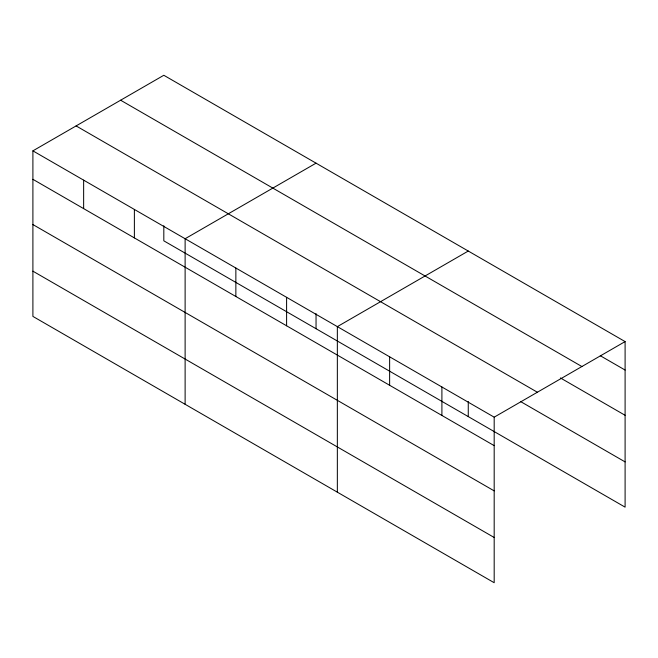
<?xml version="1.0" encoding="UTF-8"?>
<svg xmlns="http://www.w3.org/2000/svg" width="658" height="658" viewBox="0 0 658 658"><rect width="100%" height="100%" fill="white"/><g stroke="black" fill="none" stroke-linecap="round" stroke-linejoin="round"><path stroke-width="0.99" d="M32.9 150.855L494.183 417.172L494.183 582.725L32.9 316.408L32.9 150.855L163.817 75.275L625.1 341.592L625.1 507.145L163.817 240.828L163.817 225.743M316.046 163.159L185.12 238.739L185.12 404.292M468.266 251.043L337.348 326.631L337.348 492.184M494.183 417.172L625.1 341.592M600.293 355.731L625.1 370.051M120.62 100.213L581.894 366.531M560.419 377.947L625.1 415.288M76.106 125.917L537.38 392.234M520.544 401.536L625.1 461.9M32.9 179.321L494.183 445.639M32.9 224.559L494.183 490.876M32.9 271.17L494.183 537.487M468.266 401.512L468.266 416.596M441.905 386.994L441.905 415.453M389.626 356.809L389.626 385.275M316.046 313.627L316.046 328.712M286.6 297.334L286.6 325.792M235.86 268.036L235.86 296.503M134.38 209.45L134.38 237.908M83.64 180.152L83.64 208.619"/></g></svg>
